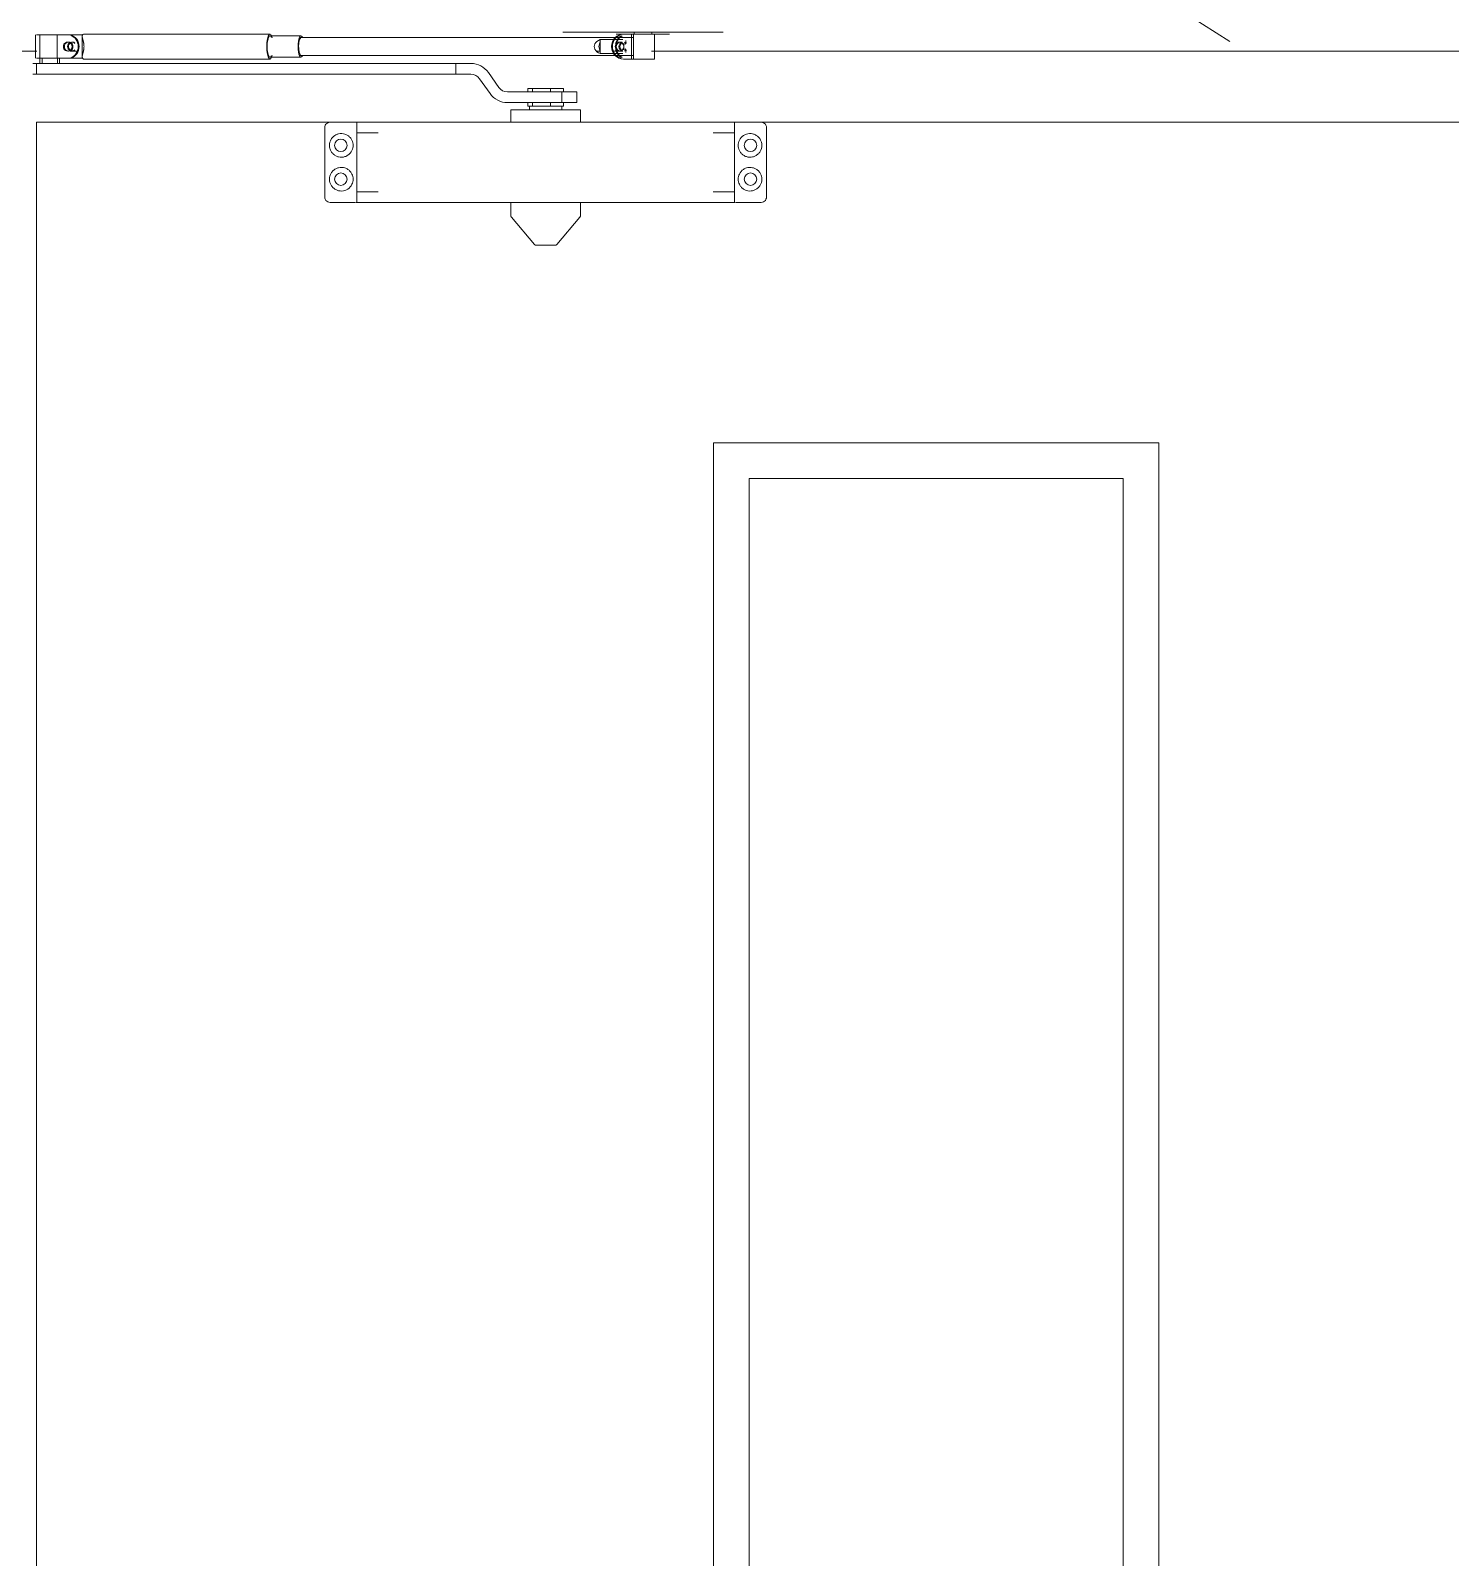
# Model space of a CAD drawing. Header units: millimetres. Extents: x 1240 to 198004, y -7796 to 35300.
# Drawn here: x 160950 to 161747, y 17154 to 18011 of the extents above; entities that cross this region are included whole.
import ezdxf

# ---------------------------------------------------------------- set-up
doc = ezdxf.new("R2010")
doc.units = ezdxf.units.MM
for name, color, linetype, lineweight in [('A-DOOR', 31, 'Continuous', 9), ('A-DOOR-FRAM', 31, 'Continuous', 9), ('A-WALL-PATT-4', 111, 'Continuous', 9), ('I-WALL', 2, 'Continuous', 9)]:
    doc.layers.add(name, color=color, linetype=linetype, lineweight=lineweight)

# ---------------------------------------------------------------- blocks, each defined once
blk = doc.blocks.new('FD_07 - FD_07-1700x2200-CỬA ĐI 2 CÁNH-V427-TKCS_MẶT ĐỨNG NỘI KHU 2')
at = {"layer": 'A-DOOR'}
h = blk.add_hatch(dxfattribs=at)
h.set_pattern_fill('FP_36', color=256, style=0, pattern_type=2)
h.set_pattern_definition([(63.435, (1790.26, 104.33), (-0.001, 1524.001), [532.463, -2875.304]), (63.435, (266.26, 104.33), (-0.001, 1524.001), [532.463, -2875.304]), (63.435, (2519.8, 398.8), (-0.001, 1524.001), [532.463, -2875.304]), (63.435, (995.8, 398.8), (-0.001, 1524.001), [532.463, -2875.304]), (63.435, (2409.4, 294.83), (-0.001, 1524.001), [532.463, -2875.304]), (63.435, (885.4, 294.83), (-0.001, 1524.001), [532.463, -2875.304]), (63.435, (2296.8, 890.1), (-0.001, 1524.001), [258.8, -3148.965]), (63.435, (772.8, 890.1), (-0.001, 1524.001), [258.8, -3148.965]), (63.435, (2223.2, 797.95), (-0.001, 1524.001), [532.463, -2875.304]), (63.435, (699.2, 797.95), (-0.001, 1524.001), [532.463, -2875.304]), (63.435, (2236.2, 864.1), (-0.001, 1524.001), [532.463, -2875.304]), (63.435, (712.2, 864.1), (-0.001, 1524.001), [532.463, -2875.304]), (63.435, (1621.35, 573.94), (-0.001, 1524.001), [532.463, -2875.304]), (63.435, (97.35, 573.94), (-0.001, 1524.001), [532.463, -2875.304]), (63.435, (1634.34, 651.9), (-0.001, 1524.001), [532.463, -2875.304]), (63.435, (110.34, 651.9), (-0.001, 1524.001), [532.463, -2875.304]), (63.435, (1637.84, 708.1), (-0.001, 1524.001), [532.463, -2875.304]), (63.435, (113.84, 708.1), (-0.001, 1524.001), [532.463, -2875.304])])
h.paths.add_polyline_path([(-34947.36, 16000), (-34737.36, 16000), (-34737.36, 17760), (-34947.36, 17760), (-34947.36, 16121.36)])
for p, q in [((-35347.96, 18009), (-35347.96, 17996)), ((-35347.36, 18009), (-35335.77, 18009)), ((-35345.46, 18009), (-35345.46, 17993)), ((-35335.77, 18009), (-35328.67, 18009)), ((-35335.77, 17996), (-35335.77, 18009)), ((-35328.67, 18009), (-35328.15, 18009)), ((-35328.67, 18009), (-35321.84, 18009)), ((-35321.84, 17996), (-35321.84, 18009)), ((-35321.84, 17996.38), (-35321.84, 18008.62)), ((-35216.33, 18009.5), (-35320.96, 18009.5)), ((-35051.96, 18010.49), (-35051.56, 18010.49)), ((-35051.56, 18010.49), (-35032.29, 18010.49)), ((-35032.29, 18010.49), (-35031.97, 18010.49)), ((-35031.9, 18010.49), (-35026.71, 18010.49)), ((-35026.71, 18010.49), (-35025.56, 18010.49)), ((-35025.56, 18010.49), (-35009.07, 18010.49)), ((-35021.96, 18009.49), (-35019.96, 18009.49)), ((-35019.96, 18009.49), (-35021.96, 18009.49)), ((-35017.87, 18009.49), (-35019.96, 18009.49)), ((-35017.87, 18009.49), (-35012.22, 18009.49)), ((-35013.46, 18009.49), (-35013.46, 17995.49)), ((-35012.22, 18009.49), (-35000.68, 18009.49)), ((-35012.22, 17995.49), (-35012.22, 18009.49)), ((-35011.96, 18010.49), (-35011.96, 18009.49)), ((-35006.96, 18010.49), (-35009.46, 18010.49)), ((-35009.46, 18010.49), (-35006.96, 18010.49)), ((-35006.96, 18010.49), (-35009.46, 18010.49)), ((-35009.46, 18010.49), (-35006.96, 18010.49)), ((-35009.07, 18010.49), (-35004.84, 18010.49)), ((-35009.07, 18010.49), (-35004.84, 18010.49)), ((-35006.96, 18010.49), (-35004.46, 18010.49)), ((-35004.46, 18010.49), (-35006.96, 18010.49)), ((-35006.96, 18010.49), (-35004.46, 18010.49)), ((-35004.46, 18010.49), (-35006.96, 18010.49)), ((-35004.84, 18010.49), (-34988.35, 18010.49)), ((-35001.96, 18009.49), (-35001.96, 18010.49)), ((-34993.96, 18009.49), (-35001.29, 18009.49)), ((-35000.68, 18009.49), (-35001.01, 18009.49)), ((-35000.46, 17995.49), (-35000.46, 18009.49)), ((-34993.96, 18009.49), (-34991.96, 18009.49)), ((-34991.96, 18009.49), (-34993.96, 18009.49)), ((-34988.35, 18010.49), (-34987.21, 18010.49)), ((-34987.21, 18010.49), (-34982.01, 18010.49)), ((-34981.95, 18010.49), (-34981.62, 18010.49)), ((-34981.62, 18010.49), (-34962.36, 18010.49)), ((-34962.36, 18010.49), (-34961.96, 18010.49)), ((-35321.84, 18008.57), (-35321.84, 17996.43)), ((-35198.95, 18008.5), (-35216.33, 18008.5)), ((-35012.54, 18007.5), (-35198.95, 18007.5)), ((-35031.03, 18006.48), (-35024.11, 18006.48)), ((-35031.03, 18006.48), (-35031.03, 17998.52)), ((-35024.11, 18006.48), (-35022.91, 18006.48)), ((-35022.91, 18006.48), (-35018.16, 18006.48)), ((-35021.34, 18006.48), (-35022.54, 18006.48)), ((-35018.16, 18006.48), (-35021.34, 18006.48)), ((-35016.54, 18003.94), (-35016.54, 18005.82)), ((-35016.54, 17999.16), (-35016.54, 18001.04)), ((-35349.55, 17993), (-35347.36, 17993)), ((-35335.77, 17996), (-35347.36, 17996)), ((-35347.36, 17993), (-35111.93, 17993)), ((-35347.36, 17987), (-35347.36, 17993)), ((-35344.26, 17996), (-35344.26, 17993)), ((-35328.67, 17996), (-35335.77, 17996)), ((-35335.66, 17993), (-35335.66, 17996.21)), ((-35334.46, 17993), (-35334.46, 17996)), ((-35328.15, 17996), (-35328.67, 17996)), ((-35321.84, 17996), (-35328.67, 17996)), ((-35320.96, 17995.5), (-35216.33, 17995.5)), ((-35216.33, 17996.5), (-35198.95, 17996.5)), ((-35198.95, 17997.5), (-35012.54, 17997.5)), ((-35103.54, 17993), (-35111.93, 17993)), ((-35111.93, 17993), (-35111.93, 17987)), ((-35103.53, 17993), (-35103.54, 17993)), ((-35024.11, 17998.52), (-35031.03, 17998.52)), ((-35022.92, 17998.52), (-35024.11, 17998.52)), ((-35018.16, 17998.52), (-35022.92, 17998.52)), ((-35022.54, 17998.52), (-35021.35, 17998.52)), ((-35021.35, 17998.52), (-35018.16, 17998.52)), ((-35012.22, 17995.49), (-35017.87, 17995.49)), ((-35000.68, 17995.49), (-35012.22, 17995.49)), ((-35002.15, 17995.49), (-35000.46, 17995.49)), ((-35000.46, 17995.49), (-35000.68, 17995.49)), ((-35347.36, 17987), (-35349.55, 17987)), ((-35111.93, 17987), (-35347.36, 17987)), ((-35111.93, 17987), (-35103.54, 17987)), ((-35098.63, 17984.44), (-35092.8, 17976.12)), ((-35087.89, 17979.56), (-35093.71, 17987.88)), ((-35052.58, 17977), (-35082.97, 17977)), ((-35071.62, 17979), (-35068.93, 17979)), ((-35071.62, 17979), (-35071.62, 17977)), ((-35068.93, 17979), (-35058.9, 17979)), ((-35068.93, 17977), (-35068.93, 17979)), ((-35058.9, 17979), (-35051.54, 17979)), ((-35058.9, 17977), (-35058.9, 17979)), ((-35052.58, 17971), (-35052.58, 17977)), ((-35052.58, 17977), (-35044.09, 17977)), ((-35051.54, 17977), (-35051.54, 17979)), ((-35044.09, 17977), (-35046.35, 17977)), ((-35044.09, 17971), (-35044.09, 17977)), ((-35082.97, 17971), (-35052.58, 17971)), ((-35081.13, 17967), (-35081.13, 17960)), ((-35080.46, 17967), (-35081.13, 17967)), ((-35081.13, 17967), (-35042.7, 17967)), ((-35071.62, 17971), (-35071.62, 17969)), ((-35070.28, 17969), (-35071.62, 17969)), ((-35070.58, 17969), (-35070.58, 17967)), ((-35070.28, 17969), (-35070.58, 17969)), ((-35070.58, 17969), (-35070.27, 17969)), ((-35063.91, 17969), (-35070.28, 17969)), ((-35068.93, 17969), (-35070.28, 17969)), ((-35070.27, 17969), (-35067.94, 17969)), ((-35068.93, 17969), (-35068.93, 17971)), ((-35063.91, 17969), (-35068.93, 17969)), ((-35067.94, 17969), (-35059.25, 17969)), ((-35056.79, 17969), (-35063.91, 17969)), ((-35058.9, 17969), (-35063.91, 17969)), ((-35059.25, 17969), (-35056.79, 17969)), ((-35058.9, 17969), (-35058.9, 17971)), ((-35055.22, 17969), (-35058.9, 17969)), ((-35051.54, 17969), (-35055.22, 17969)), ((-35052.89, 17969), (-35053.79, 17969)), ((-35053.79, 17969), (-35052.89, 17969)), ((-35052.89, 17969), (-35052.58, 17969)), ((-35052.58, 17969), (-35052.89, 17969)), ((-35044.09, 17971), (-35052.58, 17971)), ((-35052.58, 17967), (-35052.58, 17969)), ((-35051.54, 17969), (-35051.54, 17971)), ((-35046.35, 17971), (-35044.09, 17971)), ((-35042.7, 17967), (-35042.04, 17967)), ((-35042.04, 17967), (-35042.7, 17967)), ((-35042.04, 17960), (-35042.04, 17967)), ((-35347.36, 17960), (-35347.36, 15800)), ((-35182.58, 17960), (-35347.36, 17960)), ((-35182.58, 17960), (-35170.32, 17960)), ((-35167.58, 17960), (-35170.32, 17960)), ((-35170.32, 17960), (-35168.37, 17960)), ((-35167.94, 17960), (-35167.67, 17960)), ((-34955.58, 17960), (-35167.58, 17960)), ((-35167.58, 17960), (-35167.58, 17959.75)), ((-35167.58, 17959.75), (-35167.58, 17951.07)), ((-34952.84, 17960), (-34955.58, 17960)), ((-34955.58, 17959.75), (-34955.58, 17960)), ((-34955.58, 17951.07), (-34955.58, 17959.75)), ((-34955.49, 17960), (-34955.22, 17960)), ((-34954.79, 17960), (-34952.84, 17960)), ((-34952.84, 17960), (-34940.58, 17960)), ((-34537.36, 17960), (-34940.58, 17960)), ((-35185.58, 17918), (-35185.58, 17957)), ((-35155.58, 17954), (-35167.58, 17954)), ((-35167.58, 17951.07), (-35167.58, 17949.33)), ((-35167.58, 17949.33), (-35167.58, 17925.67)), ((-34955.58, 17954), (-34967.58, 17954)), ((-34955.58, 17949.33), (-34955.58, 17951.07)), ((-34955.58, 17925.67), (-34955.58, 17949.33)), ((-34937.58, 17957), (-34937.58, 17918)), ((-35167.58, 17925.67), (-35167.58, 17923.93)), ((-35167.58, 17923.93), (-35167.58, 17915.25)), ((-34955.58, 17923.93), (-34955.58, 17925.67)), ((-34955.58, 17915.25), (-34955.58, 17923.93)), ((-35170.32, 17915), (-35182.58, 17915)), ((-35168.37, 17915), (-35170.32, 17915)), ((-35167.67, 17915), (-35167.94, 17915)), ((-35167.58, 17921), (-35155.58, 17921)), ((-35167.58, 17915.25), (-35167.58, 17915)), ((-35167.58, 17915), (-34955.58, 17915)), ((-35081.08, 17915), (-35081.08, 17907.41)), ((-35042.08, 17907.41), (-35042.08, 17915)), ((-34967.58, 17921), (-34955.58, 17921)), ((-34955.58, 17915), (-34955.58, 17915.25)), ((-34955.22, 17915), (-34955.49, 17915)), ((-34952.84, 17915), (-34954.79, 17915)), ((-34940.58, 17915), (-34952.84, 17915)), ((-35080.82, 17906.69), (-35067.86, 17891.32)), ((-35055.31, 17891.32), (-35042.35, 17906.69)), ((-35061.58, 17891), (-35061.58, 17891)), ((-35061.58, 17891), (-35061.58, 17891)), ((-34967.36, 15980), (-34967.36, 17780)), ((-34967.36, 17780), (-34717.36, 17780)), ((-34717.36, 15980), (-34717.36, 17780)), ((-34947.36, 17760), (-34947.36, 16000)), ((-34737.36, 17760), (-34947.36, 17760)), ((-34737.36, 16000), (-34737.36, 17760))]:
    blk.add_line(p, q, dxfattribs=at)
at = {"layer": 'A-DOOR', "flags": 128}
for points in [[(-35034.26, 18002.5), (-35034.17, 18003.26), (-35033.88, 18004.01), (-35033.41, 18004.72), (-35032.77, 18005.38), (-35031.97, 18005.97), (-35031.03, 18006.48)], [(-35031.03, 17998.52), (-35031.97, 17999.03), (-35032.77, 17999.62), (-35033.41, 18000.28), (-35033.88, 18000.99), (-35034.17, 18001.74), (-35034.26, 18002.5)], [(-35031.09, 18004.72), (-35031.41, 18004.01), (-35031.61, 18003.26), (-35031.67, 18002.5)], [(-35031.67, 18002.5), (-35031.61, 18001.74), (-35031.41, 18000.99), (-35031.09, 18000.28)], [(-35182.58, 17960), (-35183.25, 17959.92), (-35183.88, 17959.7), (-35184.45, 17959.35), (-35184.93, 17958.87), (-35185.28, 17958.3), (-35185.51, 17957.67), (-35185.58, 17957)], [(-34937.58, 17957), (-34937.66, 17957.67), (-34937.88, 17958.3), (-34938.24, 17958.87), (-34938.71, 17959.35), (-34939.28, 17959.7), (-34939.91, 17959.92), (-34940.58, 17960)], [(-35185.58, 17918), (-35185.51, 17917.33), (-35185.28, 17916.7), (-35184.93, 17916.13), (-35184.45, 17915.65), (-35183.88, 17915.3), (-35183.25, 17915.08), (-35182.58, 17915)], [(-34940.58, 17915), (-34939.91, 17915.08), (-34939.28, 17915.3), (-34938.71, 17915.65), (-34938.24, 17916.13), (-34937.88, 17916.7), (-34937.66, 17917.33), (-34937.58, 17918)], [(-35080.82, 17906.69), (-35080.84, 17906.72), (-35080.87, 17906.76), (-35080.9, 17906.79), (-35080.92, 17906.83), (-35080.94, 17906.87), (-35080.96, 17906.91), (-35080.98, 17906.95), (-35081, 17906.99), (-35081.02, 17907.04), (-35081.03, 17907.08), (-35081.04, 17907.12), (-35081.05, 17907.17), (-35081.06, 17907.21), (-35081.07, 17907.25), (-35081.08, 17907.3), (-35081.08, 17907.34), (-35081.08, 17907.39), (-35081.08, 17907.41)], [(-35042.08, 17907.41), (-35042.08, 17907.37), (-35042.09, 17907.32), (-35042.09, 17907.28), (-35042.1, 17907.23), (-35042.1, 17907.19), (-35042.11, 17907.14), (-35042.13, 17907.1), (-35042.14, 17907.06), (-35042.15, 17907.01), (-35042.17, 17906.97), (-35042.19, 17906.93), (-35042.21, 17906.89), (-35042.23, 17906.85), (-35042.25, 17906.81), (-35042.28, 17906.78), (-35042.31, 17906.74), (-35042.33, 17906.7), (-35042.35, 17906.69)], [(-35067.16, 17891), (-35067.19, 17891), (-35067.23, 17891), (-35067.27, 17891.01), (-35067.3, 17891.01), (-35067.34, 17891.02), (-35067.37, 17891.03), (-35067.41, 17891.04), (-35067.44, 17891.05), (-35067.48, 17891.06), (-35067.51, 17891.07), (-35067.55, 17891.09), (-35067.58, 17891.1), (-35067.61, 17891.12), (-35067.64, 17891.14), (-35067.67, 17891.16), (-35067.7, 17891.18), (-35067.73, 17891.2), (-35067.76, 17891.23), (-35067.79, 17891.25), (-35067.81, 17891.28), (-35067.84, 17891.3), (-35067.86, 17891.32)], [(-35061.58, 17891), (-35061.8, 17891), (-35062.03, 17891), (-35062.25, 17891), (-35062.47, 17891), (-35062.69, 17891), (-35062.91, 17891), (-35063.12, 17891), (-35063.34, 17891), (-35063.55, 17891), (-35063.75, 17891), (-35063.96, 17891), (-35064.16, 17891), (-35064.35, 17891), (-35064.54, 17891), (-35064.73, 17891), (-35064.91, 17891), (-35065.09, 17891), (-35065.26, 17891), (-35065.42, 17891), (-35065.58, 17891), (-35065.73, 17891), (-35065.88, 17891), (-35066.02, 17891), (-35066.15, 17891), (-35066.27, 17891), (-35066.39, 17891), (-35066.5, 17891), (-35066.6, 17891), (-35066.69, 17891), (-35066.78, 17891), (-35066.85, 17891), (-35066.92, 17891), (-35066.98, 17891), (-35067.03, 17891), (-35067.08, 17891), (-35067.11, 17891), (-35067.13, 17891), (-35067.15, 17891), (-35067.16, 17891)], [(-35067.16, 17891), (-35067.15, 17891), (-35067.14, 17891), (-35067.12, 17891), (-35067.09, 17891), (-35067.05, 17891), (-35067, 17891), (-35066.94, 17891), (-35066.87, 17891), (-35066.8, 17891), (-35066.72, 17891), (-35066.63, 17891), (-35066.53, 17891), (-35066.42, 17891), (-35066.31, 17891), (-35066.18, 17891), (-35066.05, 17891), (-35065.92, 17891), (-35065.77, 17891), (-35065.62, 17891), (-35065.47, 17891), (-35065.3, 17891), (-35065.13, 17891), (-35064.96, 17891), (-35064.78, 17891), (-35064.59, 17891), (-35064.4, 17891), (-35064.21, 17891), (-35064.01, 17891), (-35063.81, 17891), (-35063.6, 17891), (-35063.39, 17891), (-35063.18, 17891), (-35062.97, 17891), (-35062.75, 17891), (-35062.53, 17891), (-35062.31, 17891), (-35062.09, 17891), (-35061.86, 17891), (-35061.64, 17891), (-35061.58, 17891)], [(-35061.58, 17891), (-35061.36, 17891), (-35061.14, 17891), (-35060.91, 17891), (-35060.69, 17891), (-35060.47, 17891), (-35060.26, 17891), (-35060.04, 17891), (-35059.83, 17891), (-35059.62, 17891), (-35059.41, 17891), (-35059.21, 17891), (-35059.01, 17891), (-35058.81, 17891), (-35058.62, 17891), (-35058.43, 17891), (-35058.25, 17891), (-35058.08, 17891), (-35057.91, 17891), (-35057.74, 17891), (-35057.58, 17891), (-35057.43, 17891), (-35057.29, 17891), (-35057.15, 17891), (-35057.02, 17891), (-35056.89, 17891), (-35056.77, 17891), (-35056.67, 17891), (-35056.56, 17891), (-35056.47, 17891), (-35056.39, 17891), (-35056.31, 17891), (-35056.24, 17891), (-35056.18, 17891), (-35056.13, 17891), (-35056.09, 17891), (-35056.05, 17891), (-35056.03, 17891), (-35056.01, 17891), (-35056.01, 17891)], [(-35056.01, 17891), (-35056.01, 17891), (-35056.02, 17891), (-35056.05, 17891), (-35056.08, 17891), (-35056.12, 17891), (-35056.17, 17891), (-35056.22, 17891), (-35056.29, 17891), (-35056.36, 17891), (-35056.45, 17891), (-35056.54, 17891), (-35056.64, 17891), (-35056.74, 17891), (-35056.86, 17891), (-35056.98, 17891), (-35057.11, 17891), (-35057.25, 17891), (-35057.39, 17891), (-35057.54, 17891), (-35057.7, 17891), (-35057.86, 17891), (-35058.03, 17891), (-35058.2, 17891), (-35058.38, 17891), (-35058.57, 17891), (-35058.76, 17891), (-35058.95, 17891), (-35059.15, 17891), (-35059.36, 17891), (-35059.56, 17891), (-35059.77, 17891), (-35059.98, 17891), (-35060.2, 17891), (-35060.42, 17891), (-35060.63, 17891), (-35060.85, 17891), (-35061.08, 17891), (-35061.3, 17891), (-35061.52, 17891), (-35061.58, 17891)], [(-35055.31, 17891.32), (-35055.33, 17891.3), (-35055.36, 17891.27), (-35055.38, 17891.25), (-35055.41, 17891.22), (-35055.44, 17891.2), (-35055.47, 17891.18), (-35055.5, 17891.15), (-35055.53, 17891.13), (-35055.56, 17891.12), (-35055.59, 17891.1), (-35055.63, 17891.08), (-35055.66, 17891.07), (-35055.69, 17891.06), (-35055.73, 17891.04), (-35055.76, 17891.03), (-35055.8, 17891.02), (-35055.83, 17891.02), (-35055.87, 17891.01), (-35055.91, 17891.01), (-35055.94, 17891), (-35055.98, 17891), (-35056.01, 17891)]]:
    blk.add_lwpolyline(points, dxfattribs=at)
at = {"layer": 'A-DOOR'}
for centre, start, end in [((-35176.58, 17947), 0, 180), ((-34946.58, 17947), 0, 180), ((-35176.58, 17947), 180, 0), ((-34946.58, 17947), 180, 0), ((-35176.58, 17928), 0, 180), ((-34946.58, 17928), 0, 180), ((-35176.58, 17928), 180, 0), ((-34946.58, 17928), 180, 0)]:
    blk.add_arc(centre, 3.5, start, end, dxfattribs=at)
for centre, major_axis, ratio, start_param, end_param in [((-35330.55, 18002.5), (0, 6.79), 0.965835, 4.712389, 5.992125), ((-35330.03, 18002.5), (0, 6.79), 0.965835, 4.712389, 5.992125), ((-35320.96, 18002.5), (0, 7), 0.259156, 0, 0.50718), ((-35216.33, 18002.5), (0, 7), 0.259156, 0.261799, 1.570796), ((-35216.33, 18002.5), (0, 6), 0.259156, 5.759587, 7.853982), ((-35216.33, 18002.5), (0, 7), 0.259156, 5.497787, 6.52341), ((-35198.95, 18002.5), (0, 6), 0.259156, 5.759587, 7.853982), ((-35017.87, 18002.49), (0, 7), 0.965835, 0, 1.570796), ((-35017.35, 18002.49), (0, 7), 0.965835, 0.261799, 1.570796), ((-35329.89, 18002.5), (0, 2.5), 0.965835, 4.712389, 7.853982), ((-35329.89, 18002.5), (0, 2.5), 0.965835, 1.570796, 4.712389), ((-35329.37, 18002.5), (0, 2.5), 0.965835, 4.712389, 7.853982), ((-35329.37, 18002.5), (0, 2.5), 0.965835, 1.570796, 4.712389), ((-35329.34, 18002.5), (0, 2.5), 0.965835, 4.712389, 7.853982), ((-35329.34, 18002.5), (0, 2.5), 0.965835, 1.570796, 4.712389), ((-35327.58, 18002.5), (0, 2.5), 0.965835, 5.497787, 7.853982), ((-35327.58, 18002.5), (0, 2.5), 0.965835, 1.570796, 3.926991), ((-35327.55, 18002.5), (0, 2.5), 0.965835, 5.497787, 7.853982), ((-35327.55, 18002.5), (0, 2.5), 0.965835, 1.570796, 3.926991), ((-35327.03, 18002.5), (0, 2.5), 0.965835, 5.759587, 7.853982), ((-35327.03, 18002.5), (0, 2.5), 0.965835, 1.570796, 3.665191), ((-35330.55, 18002.5), (0, 6.79), 0.965835, 3.432653, 4.712389), ((-35330.03, 18002.5), (0, 6.79), 0.965835, 3.432653, 4.712389), ((-35216.33, 18002.5), (0, 7), 0.259156, 1.570796, 2.879793), ((-35216.33, 18002.5), (0, 6), 0.259156, 1.570796, 3.665191), ((-35198.95, 18002.5), (0, 6), 0.259156, 1.570796, 3.665191), ((-35198.95, 18002.5), (0, 5), 0.259156, 0, 1.570796), ((-35198.95, 18002.5), (0, 5), 0.259156, 1.570796, 3.141593), ((-35017.87, 18002.49), (0, 7), 0.965835, 1.570796, 3.141593), ((-35017.35, 18002.49), (0, 7), 0.965835, 1.570796, 2.879793), ((-35020.08, 18002.49), (0, 2.5), 0.965835, 4.712389, 7.853982), ((-35020.08, 18002.49), (0, 2.5), 0.965835, 1.570796, 4.712389), ((-35015.78, 18002.49), (0, 7), 0.965835, 0.523599, 1.308997), ((-35015.78, 18002.49), (0, 7), 0.965835, 1.832596, 2.617994), ((-35015.26, 18002.49), (0, 7), 0.965835, 0.523599, 1.570796), ((-35015.26, 18002.49), (0, 7), 0.965835, 1.570796, 2.617994), ((-35019.56, 18002.49), (0, 2.5), 0.965835, 5.759587, 7.853982), ((-35019.56, 18002.49), (0, 2.5), 0.965835, 5.759587, 7.853982), ((-35019.56, 18002.49), (0, 2.5), 0.965835, 1.570796, 3.665191), ((-35019.56, 18002.49), (0, 2.5), 0.965835, 1.570796, 3.665191), ((-35017.99, 18002.49), (0, 2.5), 0.965835, 0.261799, 1.570796), ((-35017.99, 18002.49), (0, 2.5), 0.965835, 0.261799, 1.570796), ((-35017.99, 18002.49), (0, 2.5), 0.965835, 1.570796, 2.879793), ((-35017.99, 18002.49), (0, 2.5), 0.965835, 1.570796, 2.879793), ((-35017.47, 18002.49), (0, 2.5), 0.965835, 0.523599, 1.570796), ((-35017.47, 18002.49), (0, 2.5), 0.965835, 1.570796, 2.617994), ((-35019.56, 18002.49), (0, 2.5), 0.965835, 5.235988, 5.497787), ((-35019.56, 18002.49), (0, 2.5), 0.965835, 5.235988, 5.497787), ((-35019.56, 18002.49), (0, 2.5), 0.965835, 3.926991, 4.18879), ((-35019.56, 18002.49), (0, 2.5), 0.965835, 3.926991, 4.18879), ((-35017.99, 18002.49), (0, 2.5), 0.965835, 5.759587, 6.021386), ((-35017.99, 18002.49), (0, 2.5), 0.965835, 5.759587, 6.021386), ((-35017.99, 18002.49), (0, 2.5), 0.965835, 3.403392, 3.665191), ((-35017.99, 18002.49), (0, 2.5), 0.965835, 3.403392, 3.665191), ((-35015.76, 18002.5), (0, 5), 0.259156, 1.110588, 1.340692), ((-35015.76, 18002.5), (0, 5), 0.259156, 1.8009, 2.031004), ((-35017.47, 18002.49), (0, 2.5), 0.965835, 5.759587, 6.021386), ((-35017.47, 18002.49), (0, 2.5), 0.965835, 3.403392, 3.665191), ((-35320.96, 18002.5), (0, 7), 0.259156, 2.634413, 3.141593), ((-35216.33, 18002.5), (0, 7), 0.259156, 2.901368, 3.926991), ((-35103.54, 17981), (0, 12), 1, 5.323254, 6.283185), ((-35103.54, 17981), (0, 6), 1, 5.323254, 6.283185), ((-35082.97, 17983), (0, 12), 1, 2.181662, 3.141593), ((-35082.97, 17983), (0, 6), 1, 2.181662, 3.141593)]:
    blk.add_ellipse(centre, major_axis=major_axis, ratio=ratio, start_param=start_param, end_param=end_param, dxfattribs=at)
for points, knots in [([(-35321.84, 18008.62), (-35321.84, 18008.5), (-35321.82, 18008.23), (-35321.76, 18007.84), (-35321.69, 18007.51), (-35321.63, 18007.25), (-35321.57, 18007.02), (-35321.52, 18006.83), (-35321.48, 18006.69), (-35321.45, 18006.54), (-35321.39, 18006.34), (-35321.32, 18006.09), (-35321.25, 18005.82), (-35321.19, 18005.61), (-35321.15, 18005.44), (-35321.11, 18005.27), (-35321.06, 18005.05), (-35320.99, 18004.76), (-35320.91, 18004.4), (-35320.85, 18004.03), (-35320.81, 18003.66), (-35320.76, 18003.15), (-35320.74, 18002.76), (-35320.73, 18002.5)], [0, 0, 0, 0, 0.1, 0.2, 0.25, 0.3, 0.35, 0.375, 0.4, 0.425, 0.45, 0.5, 0.55, 0.575, 0.6, 0.625, 0.65, 0.7, 0.75, 0.8, 0.85, 0.9, 1, 1, 1, 1]), ([(-35320.73, 18002.5), (-35320.74, 18002.24), (-35320.76, 18001.85), (-35320.81, 18001.34), (-35320.85, 18000.97), (-35320.91, 18000.6), (-35320.99, 18000.24), (-35321.06, 17999.95), (-35321.11, 17999.73), (-35321.15, 17999.56), (-35321.19, 17999.39), (-35321.25, 17999.18), (-35321.32, 17998.91), (-35321.39, 17998.66), (-35321.45, 17998.46), (-35321.48, 17998.31), (-35321.52, 17998.17), (-35321.57, 17997.98), (-35321.63, 17997.75), (-35321.69, 17997.49), (-35321.76, 17997.16), (-35321.82, 17996.77), (-35321.84, 17996.5), (-35321.84, 17996.38)], [0, 0, 0, 0, 0.1, 0.15, 0.2, 0.25, 0.3, 0.35, 0.375, 0.4, 0.425, 0.45, 0.5, 0.55, 0.575, 0.6, 0.625, 0.65, 0.7, 0.75, 0.8, 0.9, 1, 1, 1, 1]), ([(-35182.95, 17947), (-35182.94, 17948.22), (-35182.45, 17949.98), (-35180.95, 17951.86), (-35179.49, 17952.92), (-35177.8, 17953.55), (-35176, 17953.71), (-35174.23, 17953.39), (-35172.6, 17952.61), (-35171.24, 17951.41), (-35170.59, 17950.42), (-35170.32, 17949.87)], [0, 0, 0, 0, 0.2, 0.3, 0.4, 0.5, 0.6, 0.7, 0.8, 0.9, 1, 1, 1, 1]), ([(-34952.84, 17949.87), (-34952.31, 17950.97), (-34951.11, 17952.34), (-34948.93, 17953.39), (-34947.16, 17953.71), (-34945.37, 17953.55), (-34943.68, 17952.92), (-34942.22, 17951.86), (-34941.09, 17950.45), (-34940.37, 17948.78), (-34940.22, 17947.61), (-34940.21, 17947)], [0, 0, 0, 0, 0.2, 0.3, 0.4, 0.5, 0.6, 0.7, 0.8, 0.9, 1, 1, 1, 1]), ([(-35170.32, 17944.13), (-35170.86, 17943.03), (-35172.06, 17941.66), (-35174.23, 17940.61), (-35176, 17940.29), (-35177.8, 17940.45), (-35179.49, 17941.08), (-35180.95, 17942.14), (-35182.07, 17943.55), (-35182.79, 17945.22), (-35182.95, 17946.39), (-35182.95, 17947)], [0, 0, 0, 0, 0.2, 0.3, 0.4, 0.5, 0.6, 0.7, 0.8, 0.9, 1, 1, 1, 1]), ([(-34940.21, 17947), (-34940.22, 17945.78), (-34940.71, 17944.02), (-34942.22, 17942.14), (-34943.68, 17941.08), (-34945.37, 17940.45), (-34947.16, 17940.29), (-34948.94, 17940.61), (-34950.56, 17941.39), (-34951.92, 17942.59), (-34952.58, 17943.58), (-34952.84, 17944.13)], [0, 0, 0, 0, 0.2, 0.3, 0.4, 0.5, 0.6, 0.7, 0.8, 0.9, 1, 1, 1, 1]), ([(-35182.95, 17928), (-35182.94, 17929.22), (-35182.45, 17930.98), (-35180.95, 17932.86), (-35179.49, 17933.92), (-35177.8, 17934.55), (-35176, 17934.71), (-35174.23, 17934.39), (-35172.6, 17933.61), (-35171.24, 17932.41), (-35170.59, 17931.42), (-35170.32, 17930.87)], [0, 0, 0, 0, 0.2, 0.3, 0.4, 0.5, 0.6, 0.7, 0.8, 0.9, 1, 1, 1, 1]), ([(-34952.84, 17930.87), (-34952.31, 17931.97), (-34951.11, 17933.34), (-34948.93, 17934.39), (-34947.16, 17934.71), (-34945.37, 17934.55), (-34943.68, 17933.92), (-34942.22, 17932.86), (-34941.09, 17931.45), (-34940.37, 17929.78), (-34940.22, 17928.61), (-34940.21, 17928)], [0, 0, 0, 0, 0.2, 0.3, 0.4, 0.5, 0.6, 0.7, 0.8, 0.9, 1, 1, 1, 1]), ([(-35170.32, 17925.13), (-35170.86, 17924.03), (-35172.06, 17922.66), (-35174.23, 17921.61), (-35176, 17921.29), (-35177.8, 17921.45), (-35179.49, 17922.08), (-35180.95, 17923.14), (-35182.07, 17924.55), (-35182.79, 17926.22), (-35182.95, 17927.39), (-35182.95, 17928)], [0, 0, 0, 0, 0.2, 0.3, 0.4, 0.5, 0.6, 0.7, 0.8, 0.9, 1, 1, 1, 1]), ([(-34940.21, 17928), (-34940.22, 17926.78), (-34940.71, 17925.02), (-34942.22, 17923.14), (-34943.68, 17922.08), (-34945.37, 17921.45), (-34947.16, 17921.29), (-34948.94, 17921.61), (-34950.56, 17922.39), (-34951.92, 17923.59), (-34952.58, 17924.58), (-34952.84, 17925.13)], [0, 0, 0, 0, 0.2, 0.3, 0.4, 0.5, 0.6, 0.7, 0.8, 0.9, 1, 1, 1, 1])]:
    blk.add_open_spline(points, degree=3, knots=knots, dxfattribs=at)
for points in [[(-35170.32, 17949.87), (-35170.09, 17949.42), (-35169.75, 17948.49), (-35169.63, 17947.5), (-35169.62, 17947)], [(-34953.54, 17947), (-34953.53, 17947.5), (-34953.41, 17948.49), (-34953.07, 17949.42), (-34952.84, 17949.87)], [(-35169.62, 17947), (-35169.63, 17946.5), (-35169.75, 17945.51), (-35170.09, 17944.58), (-35170.32, 17944.13)], [(-34952.84, 17944.13), (-34953.07, 17944.58), (-34953.41, 17945.51), (-34953.53, 17946.5), (-34953.54, 17947)], [(-35170.32, 17930.87), (-35170.09, 17930.42), (-35169.75, 17929.49), (-35169.63, 17928.5), (-35169.62, 17928)], [(-35169.62, 17928), (-35169.63, 17927.5), (-35169.75, 17926.51), (-35170.09, 17925.58), (-35170.32, 17925.13)], [(-34953.54, 17928), (-34953.53, 17928.5), (-34953.41, 17929.49), (-34953.07, 17930.42), (-34952.84, 17930.87)], [(-34952.84, 17925.13), (-34953.07, 17925.58), (-34953.41, 17926.51), (-34953.53, 17927.5), (-34953.54, 17928)]]:
    blk.add_open_spline(points, degree=3, dxfattribs=at)
at = {"layer": 'A-DOOR-FRAM'}
for p, q in [((-35347.36, 15800), (-35347.36, 17960)), ((-35347.36, 17960), (-35182.58, 17960)), ((-35170.32, 17960), (-35167.58, 17960)), ((-34955.58, 17960), (-34952.84, 17960)), ((-34940.58, 17960), (-34134.14, 17960))]:
    blk.add_line(p, q, dxfattribs=at)

msp = doc.modelspace()

# ---------------------------------------------------------------- hatches: boundary and pattern name
at = {"layer": 'A-WALL-PATT-4'}
h = msp.add_hatch(dxfattribs=at)
h.set_pattern_fill('FP_38', color=256, style=0, pattern_type=2)
h.set_pattern_definition([(50, (196301.1, 0), (1093.104, -95.634), [114.3, -1257.3]), (355, (196301.1, 0), (-211.457, 1146.34), [91.44, -1005.84]), (100.451, (196392.2, -8), (881.656, 1050.7), [97.14, -1068.54]), (46.184, (196301.1, 304.8), (1626.475, -252.257), [171.45, -1885.95]), (96.636, (196436.6, 283.8), (1424.416, 1484.565), [145.71, -1602.81]), (351.184, (196301.1, 304.8), (1424.43, 1484.55), [137.16, -1508.76]), (21, (196453.5, 228.6), (909.686, -613.591), [114.3, -1257.3]), (326, (196453.5, 228.6), (370.812, 1105.13), [91.44, -1005.84]), (71.451, (196529.3, 177.5), (1280.503, 491.528), [97.14, -1068.54]), (37.5, (196301.1, 0), (18.5313, 507.3303), [50.292, -943.356, 50.292, -970.788, -1009.65]), (37.5, (196301.1, 0), (18.5313, 507.3303), [-2014.728, 50.292, -959.358]), (7.5, (196301.1, 0), (400.918, 601.0836), [50.292, -531.876, 50.292, -920.496, -384.81]), (7.5, (196301.1, 0), (400.918, 601.0836), [-1552.956, 50.292, -334.518]), (327.5, (195961.25, 0), (813.545, -34.3737), [50.292, -330.708, 50.292, -1138.428, -1577.34]), (327.5, (195961.25, 0), (813.545, -34.3737), [-1569.72, 50.292, -1527.048]), (317.5, (195808.85, 0), (888.775, 152.56), [50.292, -445.008, 50.292, -739.14, -1120.14]), (317.5, (195808.85, 0), (888.775, 152.56), [-1284.732, 50.292, -1069.848])])
h.paths.add_polyline_path([(161270.07, 18006.48), (161266.93, 18003.26), (161267.96, 18000), (161270.07, 18001.74), (161270.07, 18006.04)])
h.paths.add_polyline_path([(162548.21, 18009), (162553.3, 18002.5), (162553.3, 18000), (162557.37, 18000.97), (162557.37, 18004.03), (162556.34, 18005.34), (162554.62, 18005.58), (162548.93, 18008.62)])
h.paths.add_polyline_path([(160913.74, 15800), (160913.74, 18000), (160953.67, 18000.97), (160954.61, 18009), (161083.49, 18007.45), (161084.77, 18007.7), (161100.9, 18005.98), (161102.15, 18007.5), (161277.26, 18005.97), (161278.43, 18001.21), (161279.13, 18000), (161284.02, 18001.74), (161283.44, 18002.5), (161282.72, 18004.26), (161282.72, 18009.49), (161275.54, 18010.49), (161275.54, 18013.49), (161312.74, 18013.49), (161312.74, 18010.49), (161299.81, 18009.49), (161299.81, 18000), (162228.08, 18001.74), (162227.67, 18009.49), (162214.73, 18010.49), (162214.73, 18013.49), (162251.94, 18013.49), (162251.94, 18010.49), (162244.25, 18009.49), (162244.04, 18004.86), (162242.75, 18004.15), (162243.04, 18001.21), (162244.75, 18000.73), (162244.75, 18000), (162248.76, 18001.74), (162248.35, 18002.5), (162250.49, 18006.48), (162426.44, 18005), (162426.82, 18007.7), (162443.81, 18006.69), (162444.27, 18009.5), (162573.8, 18007.76), (162573.8, 18000), (162613.74, 18000), (162613.74, 15800), (162754.16, 15800), (162754.16, 18300), (160773.74, 18300), (160773.74, 15800)])
h.paths.add_polyline_path([(160974.17, 18000), (160975.37, 18000.97), (160974.17, 18002.5), (160976.93, 18007.76), (160970.12, 18004), (160970.1, 18000.97), (160971.13, 18000), (160972.53, 18000)])
h.paths.add_polyline_path([(162257.4, 18000), (162260.54, 18001.74), (162259.51, 18005), (162257.4, 18005.97), (162257.4, 18000.28)])
h.paths.add_polyline_path([(162188.73, 18010.49), (162188.73, 18013.49), (162208, 18013.49), (162208, 18010.49), (162203.96, 18010.49)])
h.paths.add_polyline_path([(161319.48, 18010.49), (161319.48, 18013.49), (161338.74, 18013.49), (161338.74, 18010.49)])
h.paths.add_polyline_path([(162208.39, 18010.49), (162208.39, 18013.49), (162213.58, 18013.49), (162213.58, 18010.49)])
h.paths.add_polyline_path([(162257.4, 18010.49), (162253.08, 18010.49), (162253.08, 18013.49), (162258.27, 18013.49), (162258.27, 18010.49)])
h.paths.add_polyline_path([(161269.2, 18010.49), (161270.07, 18013.49), (161274.39, 18013.49), (161274.39, 18010.49), (161270.07, 18010.49)])
h.paths.add_polyline_path([(162258.67, 18010.49), (162260.25, 18013.49), (162277.93, 18013.49), (162277.93, 18010.49), (162259.14, 18010.49)])
h.paths.add_polyline_path([(161268.81, 18010.49), (161249.54, 18010.49), (161249.54, 18013.49), (161268.81, 18013.49)])
h.paths.add_polyline_path([(162235.44, 18010.49), (162235.44, 18012.49), (162231.22, 18012.49), (162231.22, 18010.49)])
h.paths.add_polyline_path([(161319.08, 18010.49), (161313.89, 18010.49), (161313.89, 18013.49), (161319.08, 18013.49)])
h.paths.add_polyline_path([(161292.03, 18010.49), (161296.25, 18010.49), (161296.25, 18012.49), (161292.03, 18012.49)])
h.paths.add_polyline_path([(162077.07, 18350), (162754.16, 18350), (162754.16, 18700), (160773.74, 18700), (160773.74, 18350), (161884.07, 18350)])
h.paths.add_polyline_path([(162523.85, 19180), (162754.16, 19180), (162754.16, 19200), (160773.74, 19200), (160773.74, 19180), (161884.07, 19180)])
h = msp.add_hatch(dxfattribs=at)
h.set_pattern_fill('FP_39', color=256, style=0, pattern_type=2)
h.set_pattern_definition([(37.5, (196301.1, 0), (-4.79953, 146.8239), [5.029, -110.795, 5.029, -124.511, -123.825]), (37.5, (196301.1, 0), (-4.79953, 146.8239), [-245.364, 5.029, -118.796]), (7.5, (196301.1, 0), (134.8574, 215.0472), [5.029, -57.455, 5.029, -99.365, -40.005]), (7.5, (196301.1, 0), (134.8574, 215.0472), [-166.878, 5.029, -34.976]), (327.5, (196207.37, 0), (237.29776, 0.4316), [5.029, -33.071, 5.029, -132.131, -179.07]), (327.5, (196207.37, 0), (237.29776, 0.4316), [-175.26, 5.029, -174.041]), (317.5, (196207.37, 0), (229.0671, 66.8792), [5.029, -14.021, 5.029, -84.887, -102.87]), (317.5, (196207.37, 0), (229.0671, 66.8792), [-108.966, 5.029, -97.841])])
h.paths.add_polyline_path([(161270.07, 18006.48), (161266.93, 18003.26), (161267.96, 18000), (161270.07, 18001.74), (161270.07, 18006.04)])
h.paths.add_polyline_path([(162548.21, 18009), (162553.3, 18002.5), (162553.3, 18000), (162557.37, 18000.97), (162557.37, 18004.03), (162556.34, 18005.34), (162554.62, 18005.58), (162548.93, 18008.62)])
h.paths.add_polyline_path([(160913.74, 15800), (160913.74, 18000), (160953.67, 18000.97), (160954.61, 18009), (161083.49, 18007.45), (161084.77, 18007.7), (161100.9, 18005.98), (161102.15, 18007.5), (161277.26, 18005.97), (161278.43, 18001.21), (161279.13, 18000), (161284.02, 18001.74), (161283.44, 18002.5), (161282.72, 18004.26), (161282.72, 18009.49), (161275.54, 18010.49), (161275.54, 18013.49), (161312.74, 18013.49), (161312.74, 18010.49), (161299.81, 18009.49), (161299.81, 18000), (162228.08, 18001.74), (162227.67, 18009.49), (162214.73, 18010.49), (162214.73, 18013.49), (162251.94, 18013.49), (162251.94, 18010.49), (162244.25, 18009.49), (162244.04, 18004.86), (162242.75, 18004.15), (162243.04, 18001.21), (162244.75, 18000.73), (162244.75, 18000), (162248.76, 18001.74), (162248.35, 18002.5), (162250.49, 18006.48), (162426.44, 18005), (162426.82, 18007.7), (162443.81, 18006.69), (162444.27, 18009.5), (162573.8, 18007.76), (162573.8, 18000), (162613.74, 18000), (162613.74, 15800), (162754.16, 15800), (162754.16, 18300), (160773.74, 18300), (160773.74, 15800)])
h.paths.add_polyline_path([(160974.17, 18000), (160975.37, 18000.97), (160974.17, 18002.5), (160976.93, 18007.76), (160970.12, 18004), (160970.1, 18000.97), (160971.13, 18000), (160972.53, 18000)])
h.paths.add_polyline_path([(162257.4, 18000), (162260.54, 18001.74), (162259.51, 18005), (162257.4, 18005.97), (162257.4, 18000.28)])
h.paths.add_polyline_path([(162188.73, 18010.49), (162188.73, 18013.49), (162208, 18013.49), (162208, 18010.49), (162203.96, 18010.49)])
h.paths.add_polyline_path([(161319.48, 18010.49), (161319.48, 18013.49), (161338.74, 18013.49), (161338.74, 18010.49)])
h.paths.add_polyline_path([(162208.39, 18010.49), (162208.39, 18013.49), (162213.58, 18013.49), (162213.58, 18010.49)])
h.paths.add_polyline_path([(162257.4, 18010.49), (162253.08, 18010.49), (162253.08, 18013.49), (162258.27, 18013.49), (162258.27, 18010.49)])
h.paths.add_polyline_path([(161269.2, 18010.49), (161270.07, 18013.49), (161274.39, 18013.49), (161274.39, 18010.49), (161270.07, 18010.49)])
h.paths.add_polyline_path([(162258.67, 18010.49), (162260.25, 18013.49), (162277.93, 18013.49), (162277.93, 18010.49), (162259.14, 18010.49)])
h.paths.add_polyline_path([(161268.81, 18010.49), (161249.54, 18010.49), (161249.54, 18013.49), (161268.81, 18013.49)])
h.paths.add_polyline_path([(162235.44, 18010.49), (162235.44, 18012.49), (162231.22, 18012.49), (162231.22, 18010.49)])
h.paths.add_polyline_path([(161319.08, 18010.49), (161313.89, 18010.49), (161313.89, 18013.49), (161319.08, 18013.49)])
h.paths.add_polyline_path([(161292.03, 18010.49), (161296.25, 18010.49), (161296.25, 18012.49), (161292.03, 18012.49)])
h.paths.add_polyline_path([(162077.07, 18350), (162754.16, 18350), (162754.16, 18700), (160773.74, 18700), (160773.74, 18350), (161884.07, 18350)])
h.paths.add_polyline_path([(162523.85, 19180), (162754.16, 19180), (162754.16, 19200), (160773.74, 19200), (160773.74, 19180), (161884.07, 19180)])

# ---------------------------------------------------------------- linework, layer by layer
at = {"layer": 'I-WALL'}
for p, q in [((160913.74, 18000), (160953.96, 18000)), ((160972.53, 18000), (160976.13, 18000)), ((161267.96, 18000), (161270.07, 18000)), ((161277.78, 18000), (161282.79, 18000)), ((161298.99, 18000), (162228.49, 18000))]:
    msp.add_line(p, q, dxfattribs=at)

# ---------------------------------------------------------------- block references
at = {"layer": 'A-DOOR'}
msp.add_blockref('FD_07 - FD_07-1700x2200-CỬA ĐI 2 CÁNH-V427-TKCS_MẶT ĐỨNG NỘI KHU 2', (196301.1, 0), dxfattribs=at)

doc.saveas('drawing.dxf')
